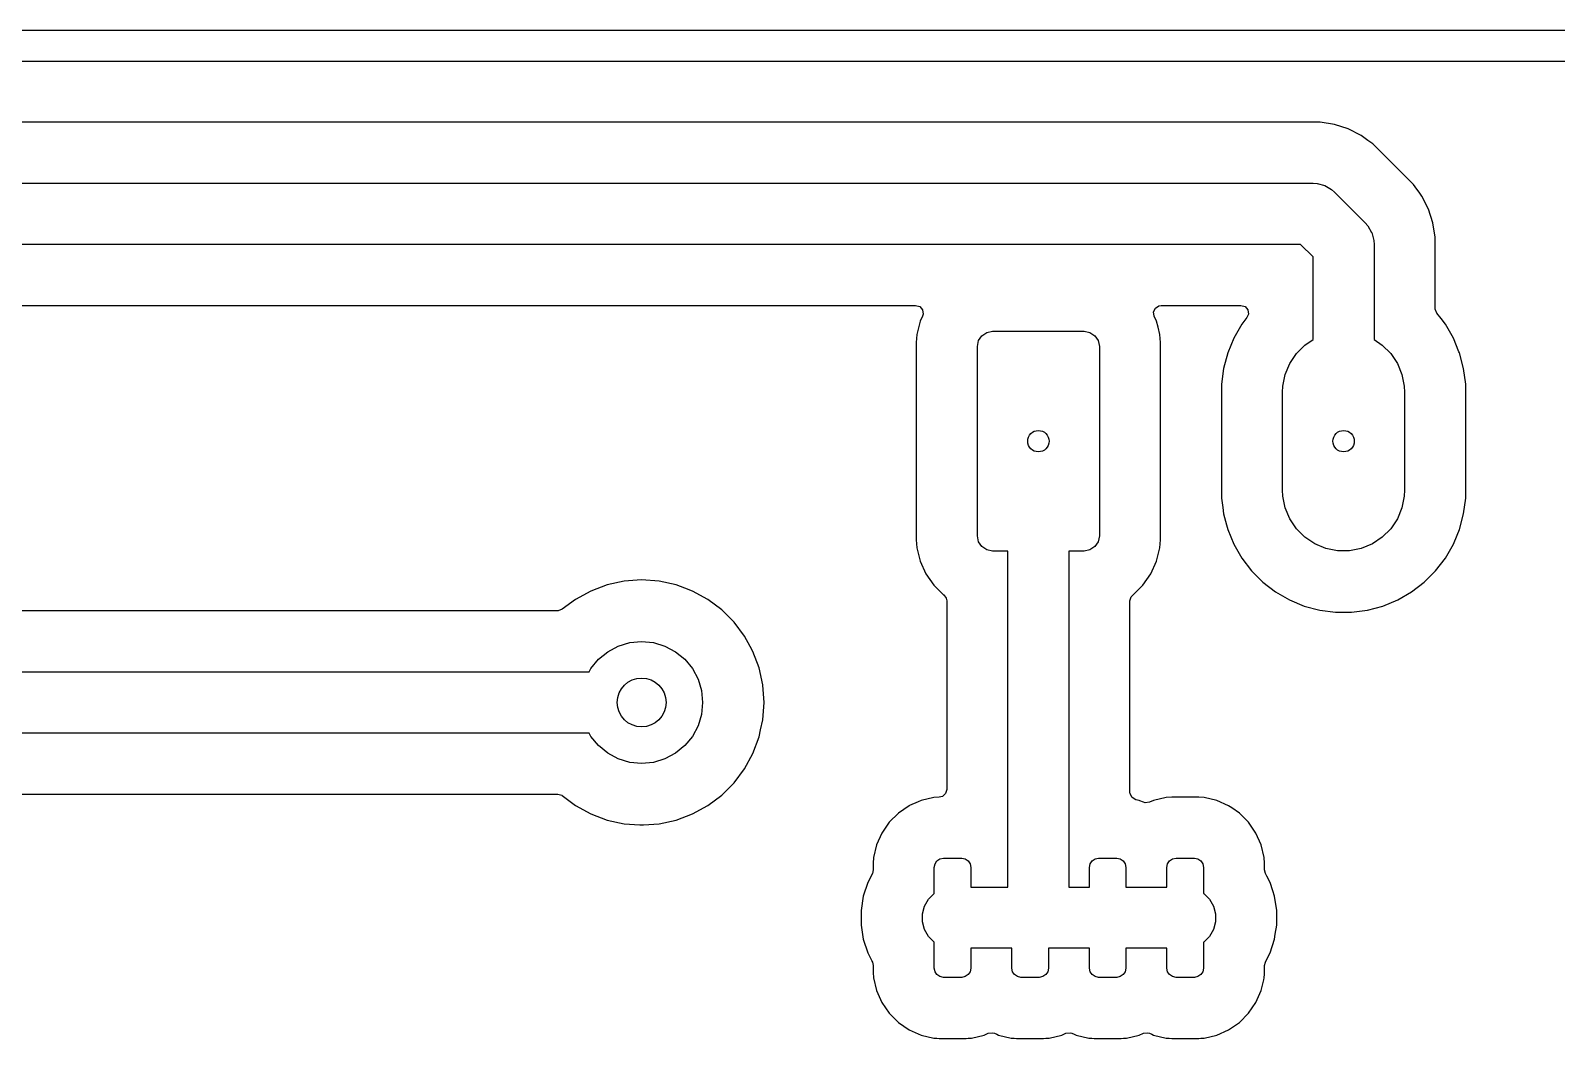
# Model space of a CAD drawing. Extents: x 50 to 210, y -150 to -70.
# Drawn here: x 127.99 to 152.99, y -86.5 to -70 of the extents above; entities that cross this region are included whole.
import ezdxf

# ---------------------------------------------------------------- set-up
doc = ezdxf.new("R2010")
doc.units = 0
doc.layers.add('BLACK', color=7, linetype='CONTINUOUS')

msp = doc.modelspace()

# ---------------------------------------------------------------- linework, layer by layer
at = {"layer": 'BLACK', "linetype": 'CONTINUOUS'}
for p, q in [((210, -70), (50, -70)), ((56.106663, -70.5005), (203.893337, -70.5005)), ((149.118092, -71.4995), (67.118092, -71.4995)), ((149.118097, -71.4995), (149.118092, -71.4995)), ((149.351368, -71.536446), (149.118097, -71.4995)), ((149.575996, -71.609433), (149.351368, -71.536446)), ((149.786434, -71.716657), (149.575996, -71.609433)), ((149.898097, -71.797786), (149.786434, -71.716657)), ((149.977511, -71.855484), (149.898097, -71.797786)), ((149.977512, -71.855485), (149.977511, -71.855484)), ((150.644519, -72.522491), (149.977512, -71.855485)), ((67, -72.5), (149, -72.5)), ((149, -72.5), (149.065248, -72.504277)), ((149.065248, -72.504277), (149.065263, -72.504277)), ((149.065263, -72.504277), (149.191342, -72.53806)), ((149.191342, -72.53806), (149.304381, -72.603323)), ((149.304381, -72.603323), (149.304396, -72.603338)), ((149.304396, -72.603338), (149.353553, -72.646447)), ((149.353553, -72.646447), (149.853554, -73.146447)), ((150.644521, -72.522493), (150.644519, -72.522491)), ((150.699505, -72.598174), (150.644521, -72.522493)), ((150.736162, -72.648629), (150.699505, -72.598174)), ((150.736164, -72.64863), (150.736162, -72.648629)), ((150.736164, -72.648631), (150.736164, -72.64863)), ((150.783342, -72.713566), (150.736164, -72.648631)), ((150.890566, -72.924003), (150.783342, -72.713566)), ((150.963553, -73.148631), (150.890566, -72.924003)), ((149.853554, -73.146447), (149.896661, -73.195603)), ((149.896661, -73.195603), (149.896677, -73.195619)), ((149.896677, -73.195619), (149.95947, -73.30438)), ((151.0005, -73.381902), (150.963553, -73.148631)), ((149.95947, -73.30438), (149.96194, -73.308658)), ((149.96194, -73.308658), (149.995723, -73.434737)), ((149.995723, -73.434737), (149.995723, -73.434752)), ((149.995723, -73.434752), (150, -73.5)), ((151.0005, -74.549718), (151.0005, -73.381902)), ((148.792894, -73.5), (67.207106, -73.5)), ((149, -73.707106), (148.792894, -73.5)), ((149, -75.059691), (149, -73.707106)), ((150, -73.5), (150, -75.059691)), ((105.870552, -74.5005), (142.489267, -74.5005)), ((142.489267, -74.5005), (142.556306, -74.520185)), ((142.556306, -74.520185), (142.602061, -74.572989)), ((142.602166, -74.675781), (142.564903, -74.757818)), ((142.602061, -74.572989), (142.612005, -74.642147)), ((142.612005, -74.642147), (142.602166, -74.675781)), ((146.388031, -74.606602), (146.417186, -74.543106)), ((146.397834, -74.675781), (146.388031, -74.606602)), ((146.435096, -74.757818), (146.397834, -74.675781)), ((146.417186, -74.543106), (146.476041, -74.505452)), ((146.476041, -74.505452), (146.510733, -74.5005)), ((146.510733, -74.5005), (147.818118, -74.5005)), ((147.818118, -74.5005), (147.885157, -74.520185)), ((147.916493, -74.699987), (147.833075, -74.808696)), ((147.885157, -74.520185), (147.930912, -74.572989)), ((147.940856, -74.642147), (147.916493, -74.699987)), ((147.930912, -74.572989), (147.940856, -74.642147)), ((151.00093, -74.560036), (151.0005, -74.549718)), ((151.026123, -74.625203), (151.00093, -74.560036)), ((151.0963, -74.716659), (151.026123, -74.625203)), ((151.166927, -74.808701), (151.0963, -74.716659)), ((142.509904, -74.976086), (142.4995, -75.108277)), ((142.509905, -74.976079), (142.509904, -74.976086)), ((142.564902, -74.757821), (142.509905, -74.976079)), ((142.564903, -74.757818), (142.564902, -74.757821)), ((143.51903, -75.076829), (143.573223, -74.995723)), ((143.573223, -74.995723), (143.654329, -74.94153)), ((143.654329, -74.94153), (143.75, -74.9225)), ((143.75, -74.9225), (145.25, -74.9225)), ((145.25, -74.9225), (145.345671, -74.94153)), ((145.345671, -74.94153), (145.426777, -74.995723)), ((145.426777, -74.995723), (145.48097, -75.076829)), ((146.435097, -74.757821), (146.435096, -74.757818)), ((146.459706, -74.855485), (146.435097, -74.757821)), ((146.490096, -74.976088), (146.459706, -74.855485)), ((146.500499, -75.108284), (146.490096, -74.976088)), ((147.833075, -74.808696), (147.701958, -75.035799)), ((151.298041, -75.035799), (151.166927, -74.808701)), ((142.4995, -75.108277), (142.4995, -78.336708)), ((143.5, -75.1725), (143.51903, -75.076829)), ((143.5, -78.2725), (143.5, -75.1725)), ((145.48097, -75.076829), (145.5, -75.1725)), ((145.5, -75.1725), (145.5, -78.2725)), ((146.5005, -78.336717), (146.500499, -75.108284)), ((147.701953, -75.035809), (147.601605, -75.278071)), ((147.701958, -75.035799), (147.701953, -75.035809)), ((148.72699, -75.288107), (148.865607, -75.14949)), ((148.865607, -75.14949), (149, -75.059691)), ((150, -75.059691), (150.134393, -75.14949)), ((150.134393, -75.14949), (150.27301, -75.288107)), ((151.298046, -75.035809), (151.298041, -75.035799)), ((151.390491, -75.258992), (151.298046, -75.035809)), ((147.601602, -75.278081), (147.53373, -75.531385)), ((147.601605, -75.278071), (147.601602, -75.278081)), ((148.54306, -75.632215), (148.618079, -75.451103)), ((148.618079, -75.451103), (148.72699, -75.288107)), ((150.27301, -75.288107), (150.381921, -75.451103)), ((150.381921, -75.451103), (150.45694, -75.632215)), ((151.398398, -75.278081), (151.390491, -75.258992)), ((151.46627, -75.531384), (151.398398, -75.278081)), ((147.53373, -75.531385), (147.4995, -75.791372)), ((148.504815, -75.824483), (148.54306, -75.632215)), ((150.45694, -75.632215), (150.495185, -75.824483)), ((151.5005, -75.79138), (151.46627, -75.531384)), ((147.4995, -75.791372), (147.4995, -77.653627)), ((148.5, -75.9225), (148.504815, -75.824483)), ((148.5, -77.5225), (148.5, -75.9225)), ((150.495185, -75.824483), (150.5, -75.9225)), ((150.5, -75.9225), (150.5, -77.5225)), ((151.5005, -77.65362), (151.5005, -75.79138)), ((147.4995, -77.653627), (147.520153, -77.810494)), ((148.504815, -77.620517), (148.5, -77.5225)), ((148.54306, -77.812785), (148.504815, -77.620517)), ((150.495185, -77.620517), (150.45694, -77.812785)), ((150.5, -77.5225), (150.495185, -77.620517)), ((151.46627, -77.913616), (151.5005, -77.65362)), ((147.520153, -77.810494), (147.53373, -77.913616)), ((147.53373, -77.913616), (147.581856, -78.093224)), ((148.618079, -77.993897), (148.54306, -77.812785)), ((148.72699, -78.156893), (148.618079, -77.993897)), ((150.381921, -77.993897), (150.27301, -78.156893)), ((150.45694, -77.812785), (150.381921, -77.993897)), ((151.398398, -78.166919), (151.46627, -77.913616)), ((147.581856, -78.093224), (147.601602, -78.166918)), ((147.601602, -78.166918), (147.601605, -78.166928)), ((147.601605, -78.166928), (147.701953, -78.40919)), ((148.865607, -78.29551), (148.72699, -78.156893)), ((150.27301, -78.156893), (150.134393, -78.29551)), ((151.310139, -78.379996), (151.398394, -78.166928)), ((151.398394, -78.166928), (151.398398, -78.166919)), ((142.4995, -78.336708), (142.499501, -78.336723)), ((142.499501, -78.336723), (142.509904, -78.468913)), ((142.509904, -78.468913), (142.509905, -78.46892)), ((142.509905, -78.46892), (142.564902, -78.687178)), ((143.51903, -78.368171), (143.5, -78.2725)), ((143.573223, -78.449277), (143.51903, -78.368171)), ((143.654329, -78.50347), (143.573223, -78.449277)), ((145.426777, -78.449277), (145.345671, -78.50347)), ((145.48097, -78.368171), (145.426777, -78.449277)), ((145.5, -78.2725), (145.48097, -78.368171)), ((146.435096, -78.687183), (146.490096, -78.468912)), ((146.490096, -78.468912), (146.5005, -78.336717)), ((147.701953, -78.40919), (147.701958, -78.4092)), ((147.701958, -78.4092), (147.833075, -78.636303)), ((149.028603, -78.404421), (148.865607, -78.29551)), ((149.209715, -78.47944), (149.028603, -78.404421)), ((149.401983, -78.517685), (149.209715, -78.47944)), ((149.790285, -78.47944), (149.598017, -78.517685)), ((149.971397, -78.404421), (149.790285, -78.47944)), ((150.134393, -78.29551), (149.971397, -78.404421)), ((151.166924, -78.636303), (151.298043, -78.409197)), ((151.298043, -78.409197), (151.310139, -78.379996)), ((142.564902, -78.687178), (142.564903, -78.687181)), ((142.564903, -78.687181), (142.657991, -78.892122)), ((143.75, -78.5225), (143.654329, -78.50347)), ((144, -78.5225), (143.75, -78.5225)), ((144, -84.025), (144, -78.5225)), ((145.25, -78.5225), (145, -78.5225)), ((145, -78.5225), (145, -84.025)), ((145.345671, -78.50347), (145.25, -78.5225)), ((146.342007, -78.892126), (146.435096, -78.687183)), ((147.833075, -78.636303), (147.992718, -78.844351)), ((149.598017, -78.517685), (149.401983, -78.517685)), ((151.007282, -78.844351), (151.166924, -78.636303)), ((137.999999, -78.99439), (137.714566, -79.014804)), ((138.000001, -78.99439), (137.999999, -78.99439)), ((138.285433, -79.014804), (138.000001, -78.99439)), ((142.657991, -78.892122), (142.657997, -78.892132)), ((142.657997, -78.892132), (142.786174, -79.077145)), ((146.213819, -79.077154), (146.342007, -78.892126)), ((147.992718, -78.844351), (147.992726, -78.84436)), ((147.992726, -78.84436), (148.17814, -79.029774)), ((150.82186, -79.029774), (151.007274, -78.84436)), ((151.007274, -78.84436), (151.007277, -78.844355)), ((151.007277, -78.844355), (151.007282, -78.844351)), ((137.166833, -79.175635), (136.91569, -79.31277)), ((137.434962, -79.075628), (137.166833, -79.175635)), ((137.714566, -79.014804), (137.434962, -79.075628)), ((138.565037, -79.075628), (138.285433, -79.014804)), ((138.565043, -79.07563), (138.565037, -79.075628)), ((138.565046, -79.075631), (138.565043, -79.07563)), ((138.709112, -79.129365), (138.565046, -79.075631)), ((138.833167, -79.175635), (138.709112, -79.129365)), ((139.084309, -79.31277), (138.833166, -79.175635)), ((138.833166, -79.175635), (138.833167, -79.175635)), ((142.786174, -79.077145), (142.786178, -79.07715)), ((142.786178, -79.07715), (142.786181, -79.077154)), ((142.786181, -79.077154), (142.945346, -79.236319)), ((142.945346, -79.236319), (142.945348, -79.23632)), ((142.945348, -79.23632), (142.945351, -79.236323)), ((142.945351, -79.236323), (142.946115, -79.236852)), ((142.946115, -79.236852), (142.946383, -79.237185)), ((142.946383, -79.237185), (142.949626, -79.239892)), ((142.949626, -79.239892), (142.949089, -79.240534)), ((142.949089, -79.240534), (142.990012, -79.29121)), ((146.020185, -79.271742), (146.05064, -79.240211)), ((146.050374, -79.239892), (146.053343, -79.237412)), ((146.05064, -79.240211), (146.050374, -79.239892)), ((146.053343, -79.237412), (146.053885, -79.236852)), ((146.053885, -79.236852), (146.054648, -79.236323)), ((146.054647, -79.236323), (146.054654, -79.236319)), ((146.054648, -79.236323), (146.054647, -79.236323)), ((146.054654, -79.236319), (146.213819, -79.077154)), ((148.17814, -79.029774), (148.178148, -79.029781)), ((148.178148, -79.029781), (148.386196, -79.189424)), ((148.386196, -79.189424), (148.613299, -79.320541)), ((150.386697, -79.320543), (150.613803, -79.189424)), ((150.613803, -79.189424), (150.821851, -79.029782)), ((150.821851, -79.029782), (150.821855, -79.029777)), ((150.821855, -79.029777), (150.82186, -79.029774)), ((136.699287, -79.474767), (136.633823, -79.499184)), ((136.915682, -79.312775), (136.699287, -79.474767)), ((136.91569, -79.31277), (136.915682, -79.312775)), ((139.084317, -79.312775), (139.084309, -79.31277)), ((139.313387, -79.484254), (139.084317, -79.312775)), ((139.313405, -79.48427), (139.313387, -79.484254)), ((139.515729, -79.686594), (139.313405, -79.48427)), ((142.990012, -79.29121), (142.9995, -79.338781)), ((142.9995, -79.338781), (142.9995, -82.4255)), ((146.0005, -79.338781), (146.020185, -79.271742)), ((146.0005, -82.470572), (146.0005, -79.338781)), ((148.613299, -79.320541), (148.613309, -79.320546)), ((148.613309, -79.320546), (148.855571, -79.420894)), ((148.855571, -79.420894), (148.855581, -79.420898)), ((148.855581, -79.420898), (149.108884, -79.48877)), ((149.108884, -79.48877), (149.36888, -79.523)), ((149.63112, -79.523), (149.891116, -79.48877)), ((149.891116, -79.48877), (150.144419, -79.420898)), ((150.144419, -79.420898), (150.386697, -79.320543)), ((136.624977, -79.4995), (109.1845, -79.4995)), ((136.633823, -79.499184), (136.624977, -79.4995)), ((139.515745, -79.686612), (139.515729, -79.686594)), ((139.687224, -79.915682), (139.515745, -79.686612)), ((149.36888, -79.523), (149.368887, -79.523)), ((149.368887, -79.523), (149.631113, -79.523)), ((149.631113, -79.523), (149.63112, -79.523)), ((139.687229, -79.91569), (139.687224, -79.915682)), ((139.779941, -80.08548), (139.687229, -79.91569)), ((137.292893, -80.292893), (137.44443, -80.16853)), ((137.44443, -80.16853), (137.617317, -80.07612)), ((137.617317, -80.07612), (137.80491, -80.019215)), ((137.80491, -80.019215), (138, -80)), ((138, -80), (138.19509, -80.019215)), ((138.19509, -80.019215), (138.382683, -80.07612)), ((138.382683, -80.07612), (138.55557, -80.16853)), ((138.55557, -80.16853), (138.707107, -80.292893)), ((139.824367, -80.166839), (139.779941, -80.08548)), ((139.924369, -80.434954), (139.824367, -80.166839)), ((137.138827, -80.5), (137.16853, -80.44443)), ((137.16853, -80.44443), (137.292893, -80.292893)), ((138.707107, -80.292893), (138.83147, -80.44443)), ((138.83147, -80.44443), (138.92388, -80.617317)), ((139.92437, -80.43496), (139.924369, -80.434954)), ((139.924371, -80.434962), (139.92437, -80.43496)), ((139.984745, -80.7125), (139.924371, -80.434962)), ((108.06, -80.5), (137.138827, -80.5)), ((138.92388, -80.617317), (138.980785, -80.80491)), ((139.985196, -80.714572), (139.984745, -80.7125)), ((140.00561, -81), (139.985196, -80.714572)), ((138.980785, -80.80491), (139, -81)), ((138.980785, -81.19509), (138.92388, -81.382683)), ((139, -81), (138.980785, -81.19509)), ((139.985196, -81.285428), (140.00561, -81)), ((138.92388, -81.382683), (138.83147, -81.55557)), ((139.924369, -81.565046), (139.949504, -81.4495)), ((139.949504, -81.4495), (139.985195, -81.285433)), ((139.985195, -81.285432), (139.985196, -81.285428)), ((139.985195, -81.285433), (139.985195, -81.285432)), ((137.138827, -81.5), (108.06, -81.5)), ((137.16853, -81.55557), (137.138827, -81.5)), ((137.292893, -81.707107), (137.16853, -81.55557)), ((137.44443, -81.83147), (137.292893, -81.707107)), ((138.707107, -81.707107), (138.55557, -81.83147)), ((138.83147, -81.55557), (138.707107, -81.707107)), ((139.824367, -81.833161), (139.924369, -81.565046)), ((137.617317, -81.92388), (137.44443, -81.83147)), ((137.80491, -81.980785), (137.617317, -81.92388)), ((138, -82), (137.80491, -81.980785)), ((138.19509, -81.980785), (138, -82)), ((138.382683, -81.92388), (138.19509, -81.980785)), ((138.55557, -81.83147), (138.382683, -81.92388)), ((139.687226, -82.084315), (139.824367, -81.833161)), ((139.515739, -82.313395), (139.687226, -82.084315)), ((139.313395, -82.515739), (139.515739, -82.313395)), ((142.979815, -82.492539), (142.927011, -82.538294)), ((142.9995, -82.4255), (142.979815, -82.492539)), ((146.002908, -82.49489), (146.0005, -82.470572)), ((146.035357, -82.556767), (146.002908, -82.49489)), ((109.1845, -82.5005), (136.624977, -82.5005)), ((136.624977, -82.5005), (136.692016, -82.520185)), ((136.692016, -82.520185), (136.699287, -82.525233)), ((136.699287, -82.525233), (136.915682, -82.687224)), ((136.915682, -82.687224), (136.91569, -82.687229)), ((136.91569, -82.687229), (137.166833, -82.824364)), ((138.833161, -82.824367), (139.084315, -82.687226)), ((139.084315, -82.687226), (139.313395, -82.515739)), ((142.382761, -82.690592), (142.206858, -82.811088)), ((142.390378, -82.687229), (142.382761, -82.690592)), ((142.532446, -82.6245), (142.390378, -82.687229)), ((142.577817, -82.604467), (142.532446, -82.6245)), ((142.577823, -82.604465), (142.577817, -82.604467)), ((142.785359, -82.555652), (142.577823, -82.604465)), ((142.785375, -82.55565), (142.785359, -82.555652)), ((142.873984, -82.5495), (142.785375, -82.55565)), ((142.8755, -82.5495), (142.873984, -82.5495)), ((142.875788, -82.549437), (142.8755, -82.5495)), ((142.876139, -82.549425), (142.875788, -82.549437)), ((142.927011, -82.538294), (142.876136, -82.549361)), ((142.876136, -82.549361), (142.876139, -82.549425)), ((146.096109, -82.591278), (146.035357, -82.556767)), ((146.15218, -82.604466), (146.096109, -82.591278)), ((146.152183, -82.604467), (146.15218, -82.604466)), ((146.152185, -82.604468), (146.152183, -82.604467)), ((146.16343, -82.609433), (146.152185, -82.604468)), ((146.219915, -82.634373), (146.16343, -82.609433)), ((146.250806, -82.643444), (146.219915, -82.634373)), ((146.320085, -82.634373), (146.250806, -82.643444)), ((146.387813, -82.604468), (146.320085, -82.634373)), ((146.387824, -82.604465), (146.387813, -82.604468)), ((146.59536, -82.555652), (146.387824, -82.604465)), ((146.595375, -82.55565), (146.59536, -82.555652)), ((146.683984, -82.5495), (146.595375, -82.55565)), ((146.683988, -82.5495), (146.683984, -82.5495)), ((147.126012, -82.5495), (146.683988, -82.5495)), ((147.126016, -82.5495), (147.126012, -82.5495)), ((147.214624, -82.55565), (147.126016, -82.5495)), ((147.21464, -82.555652), (147.214624, -82.55565)), ((147.422176, -82.604465), (147.21464, -82.555652)), ((147.422182, -82.604467), (147.422176, -82.604465)), ((147.422183, -82.604467), (147.422182, -82.604467)), ((147.422185, -82.604468), (147.422183, -82.604467)), ((147.617237, -82.690591), (147.422185, -82.604468)), ((147.667593, -82.725086), (147.617237, -82.690591)), ((147.793141, -82.811088), (147.667593, -82.725086)), ((137.166833, -82.824364), (137.166832, -82.824364)), ((137.166832, -82.824364), (137.166836, -82.824365)), ((137.166836, -82.824365), (137.166839, -82.824367)), ((137.166839, -82.824367), (137.434954, -82.924369)), ((137.434954, -82.924369), (137.43496, -82.92437)), ((137.43496, -82.92437), (137.434962, -82.924371)), ((137.434962, -82.924371), (137.714566, -82.985195)), ((137.714566, -82.985195), (137.714568, -82.985195)), ((137.714568, -82.985195), (137.714572, -82.985196)), ((137.714572, -82.985196), (137.96822, -83.003337)), ((138.028595, -83.003564), (138.285428, -82.985196)), ((138.285428, -82.985196), (138.285438, -82.985194)), ((138.285438, -82.985194), (138.565037, -82.924371)), ((138.565037, -82.92437), (138.565046, -82.924369)), ((138.565037, -82.924371), (138.565037, -82.92437)), ((138.565046, -82.924369), (138.833161, -82.824367)), ((142.056088, -82.961858), (141.935592, -83.137761)), ((142.056093, -82.961852), (142.056088, -82.961858)), ((142.206852, -82.811093), (142.056093, -82.961852)), ((142.206858, -82.811088), (142.206852, -82.811093)), ((147.793147, -82.811093), (147.793141, -82.811088)), ((147.943906, -82.961852), (147.793147, -82.811093)), ((147.943911, -82.961858), (147.943906, -82.961852)), ((148.064409, -83.137763), (147.943911, -82.961858)), ((137.96822, -83.003337), (137.999999, -83.00561)), ((137.999999, -83.00561), (138, -83.00561)), ((138, -83.00561), (138.000001, -83.00561)), ((138.000001, -83.00561), (138.028595, -83.003564)), ((141.935592, -83.137761), (141.849467, -83.332817)), ((148.150532, -83.332815), (148.064409, -83.137763)), ((141.849465, -83.332823), (141.800652, -83.540359)), ((141.849467, -83.332817), (141.849465, -83.332823)), ((148.150532, -83.332817), (148.150532, -83.332815)), ((148.150534, -83.332823), (148.150532, -83.332817)), ((148.199347, -83.540359), (148.150534, -83.332823)), ((141.7945, -83.742468), (141.780985, -83.798763)), ((141.80065, -83.540375), (141.7945, -83.628984)), ((141.7945, -83.628984), (141.7945, -83.742468)), ((141.800652, -83.540359), (141.80065, -83.540375)), ((142.795, -83.7), (142.806418, -83.642597)), ((142.795, -84.125793), (142.795, -83.7)), ((142.806418, -83.642597), (142.838934, -83.593934)), ((142.838934, -83.593934), (142.887597, -83.561418)), ((142.887597, -83.561418), (142.945, -83.55)), ((142.945, -83.55), (143.245, -83.55)), ((143.245, -83.55), (143.302403, -83.561418)), ((143.302403, -83.561418), (143.351066, -83.593934)), ((143.351066, -83.593934), (143.383582, -83.642597)), ((143.383582, -83.642597), (143.395, -83.7)), ((143.395, -83.7), (143.395, -84.025)), ((145.335, -83.7), (145.346418, -83.642597)), ((145.335, -84.025), (145.335, -83.7)), ((145.346418, -83.642597), (145.378934, -83.593934)), ((145.378934, -83.593934), (145.427597, -83.561418)), ((145.427597, -83.561418), (145.485, -83.55)), ((145.485, -83.55), (145.785, -83.55)), ((145.785, -83.55), (145.842403, -83.561418)), ((145.842403, -83.561418), (145.891066, -83.593934)), ((145.891066, -83.593934), (145.923582, -83.642597)), ((145.923582, -83.642597), (145.935, -83.7)), ((145.935, -83.7), (145.935, -84.025)), ((146.605, -83.7), (146.616418, -83.642597)), ((146.605, -84.025), (146.605, -83.7)), ((146.616418, -83.642597), (146.648934, -83.593934)), ((146.648934, -83.593934), (146.697597, -83.561418)), ((146.697597, -83.561418), (146.755, -83.55)), ((146.755, -83.55), (147.055, -83.55)), ((147.055, -83.55), (147.112403, -83.561418)), ((147.112403, -83.561418), (147.161066, -83.593934)), ((147.161066, -83.593934), (147.193582, -83.642597)), ((147.193582, -83.642597), (147.205, -83.7)), ((147.205, -83.7), (147.205, -84.125793)), ((148.199347, -83.540364), (148.199347, -83.540359)), ((148.199349, -83.54037), (148.199347, -83.540364)), ((148.199349, -83.540375), (148.199349, -83.54037)), ((148.2055, -83.628984), (148.199349, -83.540375)), ((148.2055, -83.742468), (148.2055, -83.628984)), ((148.219015, -83.798763), (148.2055, -83.742468)), ((141.704434, -83.949003), (141.631446, -84.173631)), ((141.780985, -83.798763), (141.704434, -83.949003)), ((148.243104, -83.846041), (148.219015, -83.798763)), ((148.295568, -83.949008), (148.243104, -83.846041)), ((148.33991, -84.085479), (148.295568, -83.949008)), ((141.631446, -84.173631), (141.5945, -84.406902)), ((142.63306, -84.333658), (142.698323, -84.220619)), ((142.698323, -84.220619), (142.790619, -84.128323)), ((142.790619, -84.128323), (142.795, -84.125793)), ((143.395, -84.025), (144, -84.025)), ((145, -84.025), (145.335, -84.025)), ((145.935, -84.025), (146.605, -84.025)), ((147.205, -84.125793), (147.209381, -84.128323)), ((147.209381, -84.128323), (147.301677, -84.220619)), ((147.301677, -84.220619), (147.36694, -84.333658)), ((148.368553, -84.173631), (148.33991, -84.085479)), ((148.4055, -84.406902), (148.368553, -84.173631)), ((141.5945, -84.406902), (141.5945, -84.643097)), ((142.599278, -84.459737), (142.63306, -84.333658)), ((142.599278, -84.590263), (142.599278, -84.459737)), ((147.36694, -84.333658), (147.400722, -84.459737)), ((147.400722, -84.459737), (147.400722, -84.590263)), ((148.4055, -84.643097), (148.4055, -84.406902)), ((141.5945, -84.643097), (141.631446, -84.876368)), ((142.63306, -84.716342), (142.599278, -84.590263)), ((142.698323, -84.829381), (142.63306, -84.716342)), ((147.36694, -84.716342), (147.301677, -84.829381)), ((147.400722, -84.590263), (147.36694, -84.716342)), ((148.381774, -84.792893), (148.4055, -84.643097)), ((141.631446, -84.876368), (141.704433, -85.100996)), ((142.790619, -84.921677), (142.698323, -84.829381)), ((142.795, -84.924206), (142.790619, -84.921677)), ((142.795, -85.35), (142.795, -84.924206)), ((147.209381, -84.921677), (147.205, -84.924206)), ((147.205, -84.924206), (147.205, -85.35)), ((147.301677, -84.829381), (147.209381, -84.921677)), ((148.295568, -85.100992), (148.368553, -84.876368)), ((148.368553, -84.876368), (148.381774, -84.792893)), ((141.704433, -85.100996), (141.768965, -85.227644)), ((141.768965, -85.227644), (141.773745, -85.237027)), ((141.773745, -85.237027), (141.780985, -85.251235)), ((144.065, -85.025), (143.395, -85.025)), ((143.395, -85.025), (143.395, -85.35)), ((144.065, -85.35), (144.065, -85.025)), ((145.335, -85.025), (144.665, -85.025)), ((144.665, -85.025), (144.665, -85.35)), ((145.335, -85.35), (145.335, -85.025)), ((146.605, -85.025), (145.935, -85.025)), ((145.935, -85.025), (145.935, -85.35)), ((146.605, -85.35), (146.605, -85.025)), ((148.219015, -85.251235), (148.222383, -85.244626)), ((148.222383, -85.244626), (148.295568, -85.100992)), ((141.780985, -85.251235), (141.7945, -85.30753)), ((141.7945, -85.30753), (141.7945, -85.421015)), ((141.7945, -85.421015), (141.80065, -85.509624)), ((142.806418, -85.407403), (142.795, -85.35)), ((142.838934, -85.456066), (142.806418, -85.407403)), ((142.887597, -85.488582), (142.838934, -85.456066)), ((142.945, -85.5), (142.887597, -85.488582)), ((143.302403, -85.488582), (143.245, -85.5)), ((143.351066, -85.456066), (143.302403, -85.488582)), ((143.383582, -85.407403), (143.351066, -85.456066)), ((143.395, -85.35), (143.383582, -85.407403)), ((144.076418, -85.407403), (144.065, -85.35)), ((144.108934, -85.456066), (144.076418, -85.407403)), ((144.157597, -85.488582), (144.108934, -85.456066)), ((144.215, -85.5), (144.157597, -85.488582)), ((144.572403, -85.488582), (144.515, -85.5)), ((144.621066, -85.456066), (144.572403, -85.488582)), ((144.653582, -85.407403), (144.621066, -85.456066)), ((144.665, -85.35), (144.653582, -85.407403)), ((145.346418, -85.407403), (145.335, -85.35)), ((145.378934, -85.456066), (145.346418, -85.407403)), ((145.427597, -85.488582), (145.378934, -85.456066)), ((145.485, -85.5), (145.427597, -85.488582)), ((145.842403, -85.488582), (145.785, -85.5)), ((145.891066, -85.456066), (145.842403, -85.488582)), ((145.923582, -85.407403), (145.891066, -85.456066)), ((145.935, -85.35), (145.923582, -85.407403)), ((146.616418, -85.407403), (146.605, -85.35)), ((146.648934, -85.456066), (146.616418, -85.407403)), ((146.697597, -85.488582), (146.648934, -85.456066)), ((146.755, -85.5), (146.697597, -85.488582)), ((147.112403, -85.488582), (147.055, -85.5)), ((147.161066, -85.456066), (147.112403, -85.488582)), ((147.193582, -85.407403), (147.161066, -85.456066)), ((147.205, -85.35), (147.193582, -85.407403)), ((148.199349, -85.50963), (148.203739, -85.446383)), ((148.203739, -85.446383), (148.2055, -85.421015)), ((148.2055, -85.30753), (148.219015, -85.251235)), ((148.2055, -85.421015), (148.2055, -85.30753)), ((141.80065, -85.509624), (141.800652, -85.50964)), ((141.800652, -85.50964), (141.849465, -85.717176)), ((141.849465, -85.717176), (141.849467, -85.717182)), ((141.849467, -85.717182), (141.849468, -85.717185)), ((141.849468, -85.717185), (141.935591, -85.912237)), ((143.245, -85.5), (142.945, -85.5)), ((144.515, -85.5), (144.215, -85.5)), ((145.785, -85.5), (145.485, -85.5)), ((147.055, -85.5), (146.755, -85.5)), ((148.064409, -85.912237), (148.150532, -85.717185)), ((148.150532, -85.717185), (148.192206, -85.539999)), ((148.192206, -85.539999), (148.199347, -85.50964)), ((148.199347, -85.509636), (148.199349, -85.50963)), ((148.199347, -85.50964), (148.199347, -85.509636)), ((141.935591, -85.912237), (141.935592, -85.912238)), ((141.935592, -85.912238), (142.056088, -86.088141)), ((147.943911, -86.088142), (148.064409, -85.912237)), ((142.056088, -86.088141), (142.056093, -86.088147)), ((142.056093, -86.088147), (142.206852, -86.238906)), ((142.206852, -86.238906), (142.206858, -86.238911)), ((142.206858, -86.238911), (142.382763, -86.359409)), ((147.617237, -86.359409), (147.793142, -86.238911)), ((147.793142, -86.238911), (147.943911, -86.088142)), ((142.382763, -86.359409), (142.577815, -86.445532)), ((142.577815, -86.445532), (142.577821, -86.445533)), ((142.577821, -86.445533), (142.577823, -86.445534)), ((142.577823, -86.445534), (142.785359, -86.494347)), ((142.785359, -86.494347), (142.785364, -86.494347)), ((142.785364, -86.494347), (142.78537, -86.494349)), ((142.78537, -86.494349), (142.834602, -86.497766)), ((143.35203, -86.498), (143.40463, -86.494349)), ((143.40463, -86.494349), (143.404636, -86.494347)), ((143.404636, -86.494347), (143.40464, -86.494347)), ((143.40464, -86.494347), (143.612176, -86.445534)), ((143.612172, -86.445534), (143.612185, -86.445532)), ((143.612176, -86.445534), (143.612172, -86.445534)), ((143.612185, -86.445532), (143.679914, -86.415626)), ((143.679914, -86.415626), (143.749192, -86.406555)), ((143.749192, -86.406555), (143.780084, -86.415626)), ((143.780084, -86.415626), (143.817432, -86.432116)), ((143.817432, -86.432116), (143.847812, -86.445531)), ((143.847812, -86.445531), (143.847813, -86.445531)), ((143.847813, -86.445531), (143.847815, -86.445532)), ((143.847815, -86.445532), (143.847819, -86.445533)), ((143.847819, -86.445533), (143.847823, -86.445534)), ((143.847823, -86.445534), (144.055359, -86.494347)), ((144.055359, -86.494347), (144.055364, -86.494347)), ((144.055364, -86.494347), (144.05537, -86.494349)), ((144.05537, -86.494349), (144.104602, -86.497766)), ((144.62203, -86.498), (144.67463, -86.494349)), ((144.67463, -86.494349), (144.674636, -86.494347)), ((144.674636, -86.494347), (144.67464, -86.494347)), ((144.67464, -86.494347), (144.882176, -86.445534)), ((144.882172, -86.445534), (144.882185, -86.445532)), ((144.882176, -86.445534), (144.882172, -86.445534)), ((144.882185, -86.445532), (144.949914, -86.415626)), ((144.949914, -86.415626), (145.019192, -86.406555)), ((145.019192, -86.406555), (145.050084, -86.415626)), ((145.050084, -86.415626), (145.087432, -86.432116)), ((145.087432, -86.432116), (145.117812, -86.445531)), ((145.117812, -86.445531), (145.117813, -86.445531)), ((145.117813, -86.445531), (145.117815, -86.445532)), ((145.117815, -86.445532), (145.117819, -86.445533)), ((145.117819, -86.445533), (145.117823, -86.445534)), ((145.117823, -86.445534), (145.325359, -86.494347)), ((145.325359, -86.494347), (145.325364, -86.494347)), ((145.325364, -86.494347), (145.32537, -86.494349)), ((145.32537, -86.494349), (145.374602, -86.497766)), ((145.89203, -86.498), (145.94463, -86.494349)), ((145.94463, -86.494349), (145.944636, -86.494347)), ((145.944636, -86.494347), (145.94464, -86.494347)), ((145.94464, -86.494347), (146.152176, -86.445534)), ((146.152172, -86.445534), (146.152185, -86.445532)), ((146.152176, -86.445534), (146.152172, -86.445534)), ((146.152185, -86.445532), (146.219914, -86.415626)), ((146.219914, -86.415626), (146.289192, -86.406555)), ((146.289192, -86.406555), (146.320084, -86.415626)), ((146.320084, -86.415626), (146.357432, -86.432116)), ((146.357432, -86.432116), (146.387812, -86.445531)), ((146.387812, -86.445531), (146.387813, -86.445531)), ((146.387813, -86.445531), (146.387815, -86.445532)), ((146.387815, -86.445532), (146.387819, -86.445533)), ((146.387819, -86.445533), (146.387823, -86.445534)), ((146.387823, -86.445534), (146.595359, -86.494347)), ((146.595359, -86.494347), (146.595364, -86.494347)), ((146.595364, -86.494347), (146.59537, -86.494349)), ((146.59537, -86.494349), (146.644602, -86.497766)), ((147.16203, -86.498), (147.21463, -86.494349)), ((147.21463, -86.494349), (147.214636, -86.494347)), ((147.214636, -86.494347), (147.21464, -86.494347)), ((147.21464, -86.494347), (147.422176, -86.445534)), ((147.422174, -86.445534), (147.422185, -86.445532)), ((147.422176, -86.445534), (147.422174, -86.445534)), ((147.422185, -86.445532), (147.617237, -86.359409)), ((142.834602, -86.497766), (142.873984, -86.5005)), ((142.873984, -86.5005), (142.873988, -86.5005)), ((142.873988, -86.5005), (143.316016, -86.5005)), ((143.316016, -86.5005), (143.35203, -86.498)), ((144.104602, -86.497766), (144.143984, -86.5005)), ((144.143984, -86.5005), (144.143988, -86.5005)), ((144.143988, -86.5005), (144.586016, -86.5005)), ((144.586016, -86.5005), (144.62203, -86.498)), ((145.374602, -86.497766), (145.413984, -86.5005)), ((145.413984, -86.5005), (145.413988, -86.5005)), ((145.413988, -86.5005), (145.856016, -86.5005)), ((145.856016, -86.5005), (145.89203, -86.498)), ((146.644602, -86.497766), (146.683984, -86.5005)), ((146.683984, -86.5005), (146.683988, -86.5005)), ((146.683988, -86.5005), (147.126016, -86.5005)), ((147.126016, -86.5005), (147.16203, -86.498))]:
    msp.add_line(p, q, dxfattribs=at)
at = {"layer": 'BLACK'}
for centre, radius in [((144.5, -76.7225), 0.175), ((144.5, -76.7225), 0.175), ((149.5, -76.7225), 0.175), ((149.5, -76.7225), 0.175), ((138, -81), 0.4)]:
    msp.add_circle(centre, radius, dxfattribs=at)

doc.saveas('drawing.dxf')
